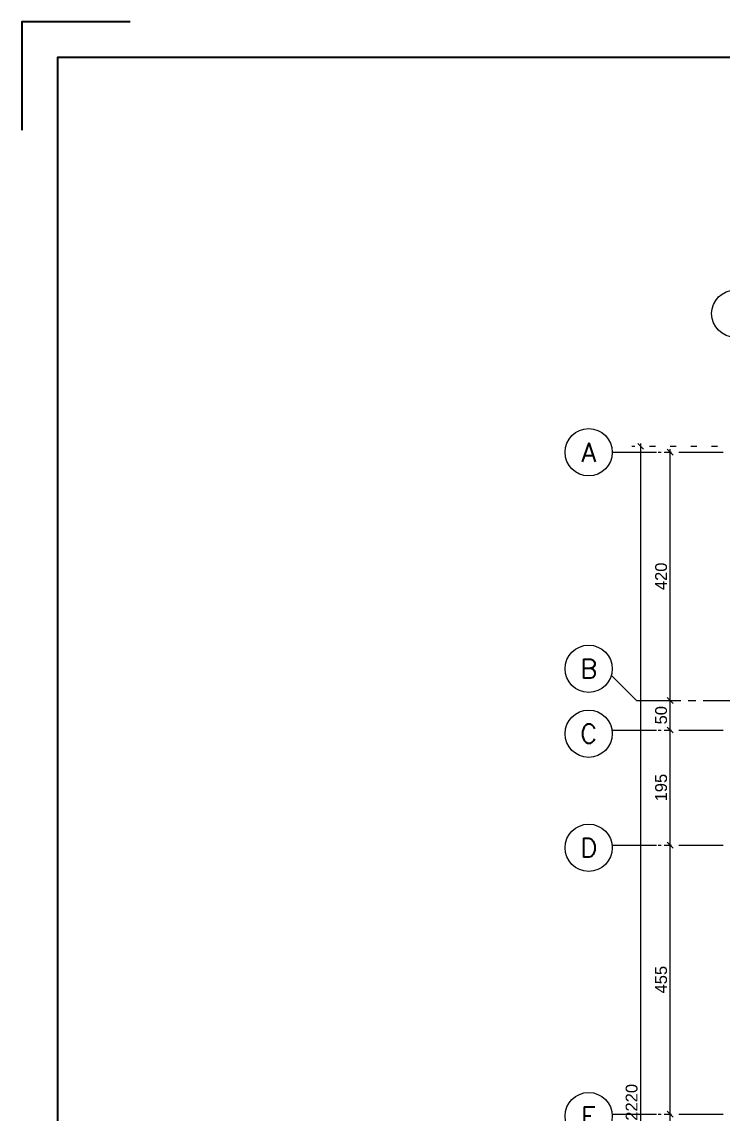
# Model space of a CAD drawing. Header units: millimetres. Extents: x -11627 to -10952, y 10244 to 10588.
# Drawn here: x -11264.44 to -11252.57, y 10461.13 to 10479.61 of the extents above; entities that cross this region are included whole.
import ezdxf
from ezdxf.enums import TextEntityAlignment as Align

# ---------------------------------------------------------------- set-up
doc = ezdxf.new("R2010")
doc.units = ezdxf.units.MM
doc.header["$PDMODE"] = 35
doc.linetypes.add('DOT', pattern=[0.25, 0, -0.25])
doc.linetypes.add('GROUND FLOOR XREF - option 3$0$FATHER FR$0$CENTER2', pattern=[1.125, 0.75, -0.125, 0.125, -0.125])
doc.layers.get('0').update_dxf_attribs({"lineweight": 5})
doc.layers.get('DEFPOINTS').update_dxf_attribs({"lineweight": 5})
for name, color, linetype, lineweight in [('A-AXIS LINE', 8, 'GROUND FLOOR XREF - option 3$0$FATHER FR$0$CENTER2', 0), ('A-AXIS TEXT', 54, 'Continuous', 9), ('A-GEN DIMS INTERNAL', 86, 'Continuous', 5), ('BORDER A1', 7, 'Continuous', 100), ('DIM IN', 191, 'Continuous', 5), ('Title Block', 7, 'Continuous', 0)]:
    doc.layers.add(name, color=color, linetype=linetype, lineweight=lineweight)
doc.styles.add('Axis-Circle', font='ROMANS.shx', dxfattribs={"height": 0.4})
doc.styles.add('GROUND FLOOR XREF - option 3$0$STYLE1', font='arial.ttf', dxfattribs={"height": 0.2})
doc.dimstyles.new('DIM 100', dxfattribs={"dimtxt": 0.2, "dimasz": 0.1, "dimexe": 0.15, "dimexo": 0.2, "dimgap": 0.05, "dimtad": 1, "dimdec": 0, "dimlfac": 100, "dimzin": 1, "dimdsep": 46, "dimtxsty": 'GROUND FLOOR XREF - option 3$0$STYLE1', "dimblk": 'OBLIQUE', "dimcen": 0.02, "dimdle": 0.05, "dimclrd": 256, "dimclre": 6, "dimclrt": 3, "dimadec": 1, "dimazin": 0, "dimtfac": 0.9, "dimtdec": 0, "dimtix": 1, "dimtofl": 0, "dimtmove": 2, "dimatfit": 3, "dimldrblk": 'ARCHTICK', "dimfxl": 1, "dimtolj": 1, "dimtzin": 12, "dimlwd": -1, "dimlwe": -1, "dimarcsym": 0})

# ---------------------------------------------------------------- blocks, each defined once
blk = doc.blocks.new('ADM FRAME-A2')
at = {"layer": 'BORDER A1', "lineweight": 25}
blk.add_lwpolyline([(-57.297, 41.545), (-59.13, 41.545), (-59.13, 39.712)], dxfattribs=at)
blk.add_lwpolyline([(-58.529, 2.457), (-11.557, 2.457), (-11.557, 40.943), (-58.529, 40.943)], close=True, dxfattribs=at)
blk = doc.blocks.new('Axis-Circle')
at = {"color": 0}
blk.add_circle((0, 0), 0.4, dxfattribs=at)
at = {"color": 4, "style": 'Axis-Circle'}
blk.add_attdef('NO', text='', height=0.32, dxfattribs=at).set_placement((0, 0), align=Align.MIDDLE_CENTER)
blk = doc.blocks.new('_Oblique')
at = {"color": 0, "linetype": 'ByBlock', "lineweight": -2}
blk.add_line((-0.5, -0.5), (0.5, 0.5), dxfattribs=at)
blk = doc.blocks.new('*D673')
at = {"layer": 'A-GEN DIMS INTERNAL', "color": 6, "linetype": 'DOT', "transparency": 16777216}
for p, q in [((-11396.487, 10472.426), (-11397.938, 10472.426)), ((-11396.487, 10450.226), (-11397.938, 10450.226))]:
    blk.add_line(p, q, dxfattribs=at)
at = {"layer": 'A-GEN DIMS INTERNAL', "transparency": 16777216}
blk.add_line((-11397.788, 10472.476), (-11397.788, 10450.176), dxfattribs=at)
at = {"layer": 'DEFPOINTS', "color": 0, "transparency": 16777216}
for p in [(-11396.287, 10472.426), (-11397.788, 10450.226), (-11396.287, 10450.226)]:
    blk.add_point(p, dxfattribs=at)
at = {"layer": 'A-GEN DIMS INTERNAL', "transparency": 16777216, "xscale": 0.1, "yscale": 0.1, "zscale": 0.1}
for p, rotation in [((-11397.788, 10472.426), 90), ((-11397.788, 10450.226), 270)]:
    blk.add_blockref('_Oblique', p, dxfattribs=dict(at, rotation=rotation))
at = {"layer": 'A-GEN DIMS INTERNAL', "color": 3, "transparency": 16777216, "insert": (-11397.94, 10461.326), "char_height": 0.2, "attachment_point": 5, "rotation": 90, "style": 'GROUND FLOOR XREF - option 3$0$STYLE1'}
blk.add_mtext('\\A1;2220', dxfattribs=at)
blk = doc.blocks.new('_ArchTick')
at = {"color": 0, "linetype": 'ByBlock', "const_width": 0.15}
blk.add_lwpolyline([(-0.5, -0.5), (0.5, 0.5)], dxfattribs=at)
blk = doc.blocks.new('*D676')
at = {"layer": 'A-GEN DIMS INTERNAL', "color": 6, "linetype": 'DOT', "transparency": 16777216}
for p, q in [((-11397.489, 10461.126), (-11397.439, 10461.126)), ((-11397.489, 10456.926), (-11397.439, 10456.926))]:
    blk.add_line(p, q, dxfattribs=at)
at = {"layer": 'A-GEN DIMS INTERNAL', "transparency": 16777216}
blk.add_line((-11397.289, 10456.876), (-11397.289, 10461.176), dxfattribs=at)
at = {"layer": 'DEFPOINTS', "color": 0, "transparency": 16777216}
for p in [(-11397.289, 10461.126), (-11397.289, 10461.126), (-11397.289, 10456.926)]:
    blk.add_point(p, dxfattribs=at)
at = {"layer": 'A-GEN DIMS INTERNAL', "transparency": 16777216, "xscale": 0.1, "yscale": 0.1, "zscale": 0.1}
for p, rotation in [((-11397.289, 10461.126), 90), ((-11397.289, 10456.926), 270)]:
    blk.add_blockref('_Oblique', p, dxfattribs=dict(at, rotation=rotation))
at = {"layer": 'A-GEN DIMS INTERNAL', "color": 3, "transparency": 16777216, "insert": (-11397.441, 10459.026), "char_height": 0.2, "attachment_point": 5, "rotation": 90, "style": 'GROUND FLOOR XREF - option 3$0$STYLE1'}
blk.add_mtext('\\A1;420', dxfattribs=at)
blk = doc.blocks.new('*D677')
at = {"layer": 'A-GEN DIMS INTERNAL', "color": 6, "linetype": 'DOT', "transparency": 16777216}
for p, q in [((-11397.489, 10465.676), (-11397.439, 10465.676)), ((-11397.489, 10461.126), (-11397.439, 10461.126))]:
    blk.add_line(p, q, dxfattribs=at)
at = {"layer": 'A-GEN DIMS INTERNAL', "transparency": 16777216}
blk.add_line((-11397.289, 10461.076), (-11397.289, 10465.726), dxfattribs=at)
at = {"layer": 'DEFPOINTS', "color": 0, "transparency": 16777216}
for p in [(-11397.289, 10465.676), (-11397.289, 10465.676), (-11397.289, 10461.126)]:
    blk.add_point(p, dxfattribs=at)
at = {"layer": 'A-GEN DIMS INTERNAL', "transparency": 16777216, "xscale": 0.1, "yscale": 0.1, "zscale": 0.1}
for p, rotation in [((-11397.289, 10465.676), 90), ((-11397.289, 10461.126), 270)]:
    blk.add_blockref('_Oblique', p, dxfattribs=dict(at, rotation=rotation))
at = {"layer": 'A-GEN DIMS INTERNAL', "color": 3, "transparency": 16777216, "insert": (-11397.441, 10463.401), "char_height": 0.2, "attachment_point": 5, "rotation": 90, "style": 'GROUND FLOOR XREF - option 3$0$STYLE1'}
blk.add_mtext('\\A1;455', dxfattribs=at)
blk = doc.blocks.new('*D678')
at = {"layer": 'A-GEN DIMS INTERNAL', "color": 6, "linetype": 'DOT', "transparency": 16777216}
for p, q in [((-11397.489, 10467.626), (-11397.439, 10467.626)), ((-11397.489, 10465.676), (-11397.439, 10465.676))]:
    blk.add_line(p, q, dxfattribs=at)
at = {"layer": 'A-GEN DIMS INTERNAL', "transparency": 16777216}
blk.add_line((-11397.289, 10465.626), (-11397.289, 10467.676), dxfattribs=at)
at = {"layer": 'DEFPOINTS', "color": 0, "transparency": 16777216}
for p in [(-11397.289, 10467.626), (-11397.289, 10467.626), (-11397.289, 10465.676)]:
    blk.add_point(p, dxfattribs=at)
at = {"layer": 'A-GEN DIMS INTERNAL', "transparency": 16777216, "xscale": 0.1, "yscale": 0.1, "zscale": 0.1}
for p, rotation in [((-11397.289, 10467.626), 90), ((-11397.289, 10465.676), 270)]:
    blk.add_blockref('_Oblique', p, dxfattribs=dict(at, rotation=rotation))
at = {"layer": 'A-GEN DIMS INTERNAL', "color": 3, "transparency": 16777216, "insert": (-11397.441, 10466.651), "char_height": 0.2, "attachment_point": 5, "rotation": 90, "style": 'GROUND FLOOR XREF - option 3$0$STYLE1'}
blk.add_mtext('\\A1;195', dxfattribs=at)
blk = doc.blocks.new('*D679')
at = {"layer": 'A-GEN DIMS INTERNAL', "color": 6, "linetype": 'DOT', "transparency": 16777216}
for p, q in [((-11397.489, 10468.126), (-11397.439, 10468.126)), ((-11397.489, 10467.626), (-11397.439, 10467.626))]:
    blk.add_line(p, q, dxfattribs=at)
at = {"layer": 'A-GEN DIMS INTERNAL', "transparency": 16777216}
blk.add_line((-11397.289, 10467.576), (-11397.289, 10468.176), dxfattribs=at)
at = {"layer": 'DEFPOINTS', "color": 0, "transparency": 16777216}
for p in [(-11397.289, 10468.126), (-11397.289, 10468.126), (-11397.289, 10467.626)]:
    blk.add_point(p, dxfattribs=at)
at = {"layer": 'A-GEN DIMS INTERNAL', "transparency": 16777216, "xscale": 0.1, "yscale": 0.1, "zscale": 0.1}
for p, rotation in [((-11397.289, 10468.126), 90), ((-11397.289, 10467.626), 270)]:
    blk.add_blockref('_Oblique', p, dxfattribs=dict(at, rotation=rotation))
at = {"layer": 'A-GEN DIMS INTERNAL', "color": 3, "transparency": 16777216, "insert": (-11397.441, 10467.876), "char_height": 0.2, "attachment_point": 5, "rotation": 90, "style": 'GROUND FLOOR XREF - option 3$0$STYLE1'}
blk.add_mtext('\\A1;50', dxfattribs=at)
blk = doc.blocks.new('*D680')
at = {"layer": 'A-GEN DIMS INTERNAL', "color": 6, "linetype": 'DOT', "transparency": 16777216}
for p, q in [((-11397.489, 10472.326), (-11397.439, 10472.326)), ((-11397.489, 10468.126), (-11397.439, 10468.126))]:
    blk.add_line(p, q, dxfattribs=at)
at = {"layer": 'A-GEN DIMS INTERNAL', "transparency": 16777216}
blk.add_line((-11397.289, 10468.076), (-11397.289, 10472.376), dxfattribs=at)
at = {"layer": 'DEFPOINTS', "color": 0, "transparency": 16777216}
for p in [(-11397.289, 10472.326), (-11397.289, 10472.326), (-11397.289, 10468.126)]:
    blk.add_point(p, dxfattribs=at)
at = {"layer": 'A-GEN DIMS INTERNAL', "transparency": 16777216, "xscale": 0.1, "yscale": 0.1, "zscale": 0.1}
for p, rotation in [((-11397.289, 10472.326), 90), ((-11397.289, 10468.126), 270)]:
    blk.add_blockref('_Oblique', p, dxfattribs=dict(at, rotation=rotation))
at = {"layer": 'A-GEN DIMS INTERNAL', "color": 3, "transparency": 16777216, "insert": (-11397.441, 10470.226), "char_height": 0.2, "attachment_point": 5, "rotation": 90, "style": 'GROUND FLOOR XREF - option 3$0$STYLE1'}
blk.add_mtext('\\A1;420', dxfattribs=at)
blk = doc.blocks.new('TGTGTGTGTGTGTG')
at = {"layer": 'A-AXIS LINE'}
for p, q in [((-11398.267, 10472.326), (-11373.892, 10472.326)), ((-11397.857, 10468.126), (-11398.282, 10468.551)), ((-11397.857, 10468.126), (-11373.892, 10468.126)), ((-11398.267, 10467.626), (-11373.892, 10467.626)), ((-11398.267, 10465.676), (-11373.892, 10465.676)), ((-11398.267, 10461.126), (-11373.892, 10461.126))]:
    blk.add_line(p, q, dxfattribs=at)
at = {"layer": 'A-AXIS TEXT'}
ref = blk.add_blockref('Axis-Circle', (-11396.187, 10474.672), dxfattribs=at)
ref.add_attrib('NO', '1', dxfattribs={"layer": '0', "color": 30, "height": 0.32, "style": 'Axis-Circle'}).set_placement((-11396.187, 10474.672), align=Align.MIDDLE_CENTER)
ref = blk.add_blockref('Axis-Circle', (-11398.667, 10472.326), dxfattribs=at)
ref.add_attrib('NO', 'A', dxfattribs={"layer": '0', "color": 30, "height": 0.32, "style": 'Axis-Circle'}).set_placement((-11398.667, 10472.326), align=Align.MIDDLE_CENTER)
ref = blk.add_blockref('Axis-Circle', (-11398.667, 10468.662), dxfattribs=at)
ref.add_attrib('NO', 'B', dxfattribs={"layer": '0', "color": 30, "height": 0.32, "style": 'Axis-Circle'}).set_placement((-11398.667, 10468.662), align=Align.MIDDLE_CENTER)
ref = blk.add_blockref('Axis-Circle', (-11398.667, 10467.563), dxfattribs=at)
ref.add_attrib('NO', 'C', dxfattribs={"layer": '0', "color": 30, "height": 0.32, "style": 'Axis-Circle'}).set_placement((-11398.667, 10467.563), align=Align.MIDDLE_CENTER)
ref = blk.add_blockref('Axis-Circle', (-11398.667, 10465.633), dxfattribs=at)
ref.add_attrib('NO', 'D', dxfattribs={"layer": '0', "color": 30, "height": 0.32, "style": 'Axis-Circle'}).set_placement((-11398.667, 10465.633), align=Align.MIDDLE_CENTER)
ref = blk.add_blockref('Axis-Circle', (-11398.667, 10461.092), dxfattribs=at)
ref.add_attrib('NO', 'E', dxfattribs={"layer": '0', "color": 30, "height": 0.32, "style": 'Axis-Circle'}).set_placement((-11398.667, 10461.092), align=Align.MIDDLE_CENTER)
at = {"layer": 'A-GEN DIMS INTERNAL'}
for base, p1, p2, picture, middle in [((-11397.788, 10450.226), (-11396.287, 10472.426), (-11396.287, 10450.226), '*D673', (-11397.94, 10461.326)), ((-11397.289, 10472.326), (-11397.289, 10468.126), (-11397.289, 10472.326), '*D680', (-11397.441, 10470.226)), ((-11397.289, 10468.126), (-11397.289, 10467.626), (-11397.289, 10468.126), '*D679', (-11397.441, 10467.876)), ((-11397.289, 10467.626), (-11397.289, 10465.676), (-11397.289, 10467.626), '*D678', (-11397.441, 10466.651)), ((-11397.289, 10465.676), (-11397.289, 10461.126), (-11397.289, 10465.676), '*D677', (-11397.441, 10463.401)), ((-11397.289, 10461.126), (-11397.289, 10456.926), (-11397.289, 10461.126), '*D676', (-11397.441, 10459.026))]:
    dim = blk.add_linear_dim(base=base, p1=p1, p2=p2, angle=90, dimstyle='DIM 100', dxfattribs=at)
    dim.commit()
    dim.dimension.update_dxf_attribs({"geometry": picture, "text_midpoint": middle})

msp = doc.modelspace()

# ---------------------------------------------------------------- block references
at = {"layer": 'DIM IN'}
msp.add_blockref('TGTGTGTGTGTGTG', (143.819, 0), dxfattribs=at)
at = {"layer": 'Title Block'}
msp.add_blockref('ADM FRAME-A2', (-11205.306, 10438.065), dxfattribs=at)

doc.saveas('drawing.dxf')
